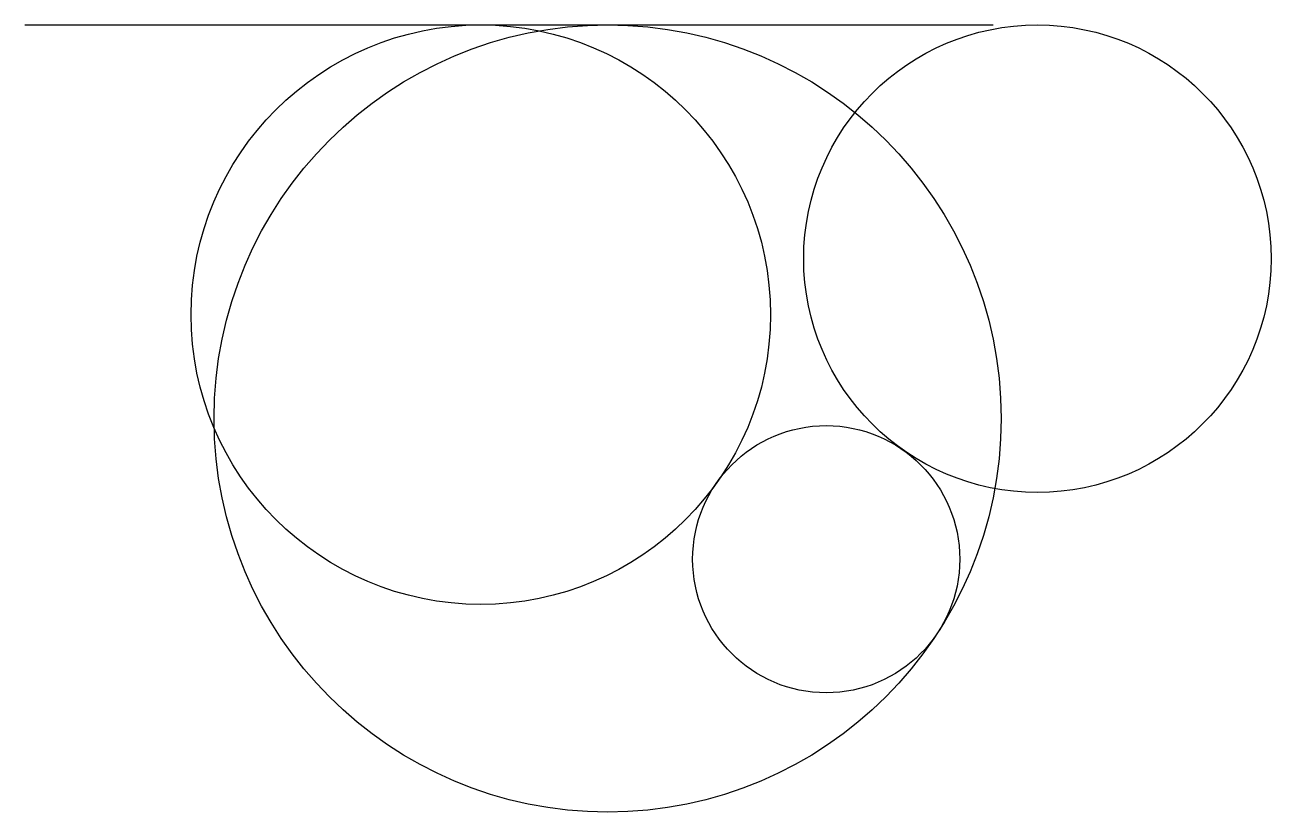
# Model space of a CAD drawing. Header units: millimetres. Extents: x 11 to 48.3, y 6.4 to 30.
import ezdxf

# ---------------------------------------------------------------- set-up
doc = ezdxf.new("R2010")
doc.units = ezdxf.units.MM
doc.layers.get('0').update_dxf_attribs({"lineweight": 25, "true_color": 0xffffff})

msp = doc.modelspace()

# ---------------------------------------------------------------- linework, layer by layer
msp.add_line((11, 30), (40, 30))
for centre, radius in [((24.653, 21.323), 8.677), ((28.453, 18.214), 11.786), ((41.325, 23), 7), ((35, 14), 4)]:
    msp.add_circle(centre, radius)

doc.saveas('drawing.dxf')
